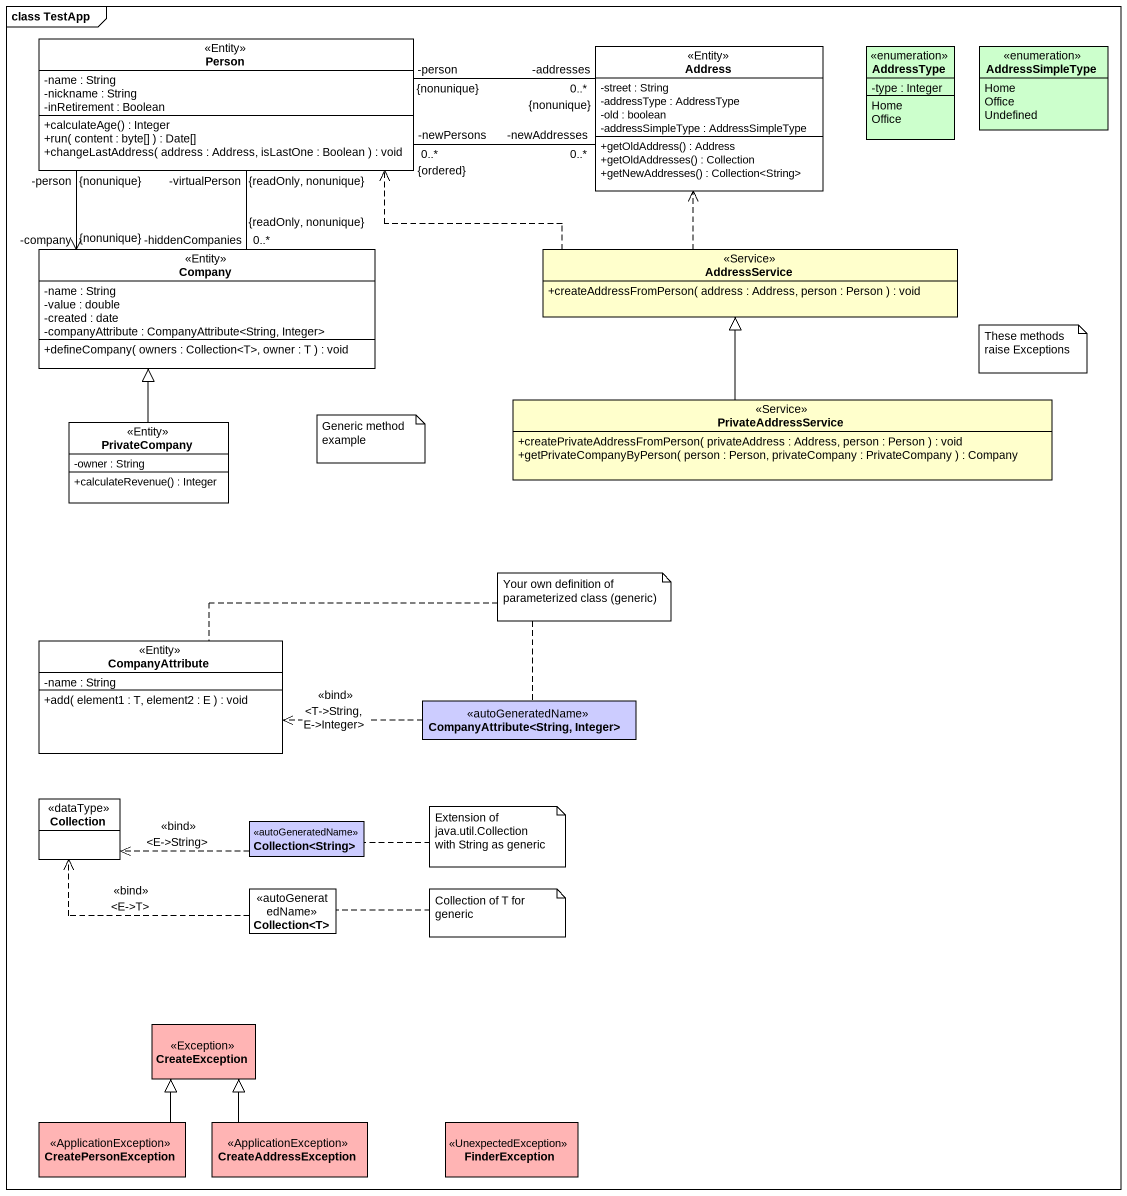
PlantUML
@startuml
mainframe class TestApp
hide circle
hide empty members
skinparam classAttributeIconSize 0
class "Person" as Person_ <<Entity>> {
  -name : String
  -nickname : String
  -inRetirement : Boolean
  +calculateAge() : Integer
  +run( content : byte[] ) : Date[]
  +changeLastAddress( address : Address, isLastOne : Boolean ) : void
}
class Address <<Entity>> {
  -street : String
  -addressType : AddressType
  -old : boolean
  -addressSimpleType : AddressSimpleType
  +getOldAddress() : Address
  +getOldAddresses() : Collection
  +getNewAddresses() : Collection<String>
}
enum AddressType #CCFFCC {
  -type : Integer
  Home
  Office
}
enum AddressSimpleType #CCFFCC {
  Home
  Office
  Undefined
}
class Company <<Entity>> {
  -name : String
  -value : double
  -created : date
  -companyAttribute : CompanyAttribute<String, Integer>
  +defineCompany( owners : Collection<T>, owner : T ) : void
}
class AddressService <<Service>> #FFFFCC {
  +createAddressFromPerson( address : Address, person : Person ) : void
}
class PrivateCompany <<Entity>> {
  -owner : String
  +calculateRevenue() : Integer
}
class PrivateAddressService <<Service>> #FFFFCC {
  +createPrivateAddressFromPerson( privateAddress : Address, person : Person ) : void
  +getPrivateCompanyByPerson( person : Person, privateCompany : PrivateCompany ) : Company
}
class CompanyAttribute <<Entity>> {
  -name : String
  +add( element1 : T, element2 : E ) : void
}
class "CompanyAttribute<String, Integer>" as CompanyAttribute_String <<autoGeneratedName>> #CCCCFF
class Collection <<dataType>>
class "Collection<String>" as Collection_String <<autoGeneratedName>> #CCCCFF
class "Collection<T>" as Collection_T <<autoGeneratedName>>
class CreateException <<Exception>> #FFB4B4
class CreatePersonException <<ApplicationException>> #FFB4B4
class CreateAddressException <<ApplicationException>> #FFB4B4
class FinderException <<UnexpectedException>> #FFB4B4
Person_ "-person\n{nonunique}" -right- "0..*\n-addresses\n{nonunique}" Address
Person_ "-newPersons\n0..*\n{ordered}" -right- "-newAddresses\n0..*" Address
Person_ "-person\n{nonunique}" --> "-company\n{nonunique}" Company
Person_ "{readOnly, nonunique}\n-virtualPerson" -- "{readOnly, nonunique}\n0..*\n-hiddenCompanies" Company
AddressService .left.> Person_
AddressService .up.> Address
PrivateCompany -up-|> Company
PrivateAddressService -up-|> AddressService
CompanyAttribute_String .left.> CompanyAttribute : <<bind>>\n<T->String, E->Integer>
Collection_String .left.> Collection : <<bind>>\n<E->String>
Collection_T .left.> Collection : <<bind>>\n<E->T>
CreatePersonException -up-|> CreateException
CreateAddressException -up-|> CreateException
note as N1
  These methods raise Exceptions
end note
note as N2
  Generic method example
end note
note as N3
  Your own definition of parameterized class (generic)
end note
N3 .. CompanyAttribute
N3 .. CompanyAttribute_String
note right of Collection_String : Extension of java.util.Collection with String as generic
note right of Collection_T : Collection of T for generic
@enduml
